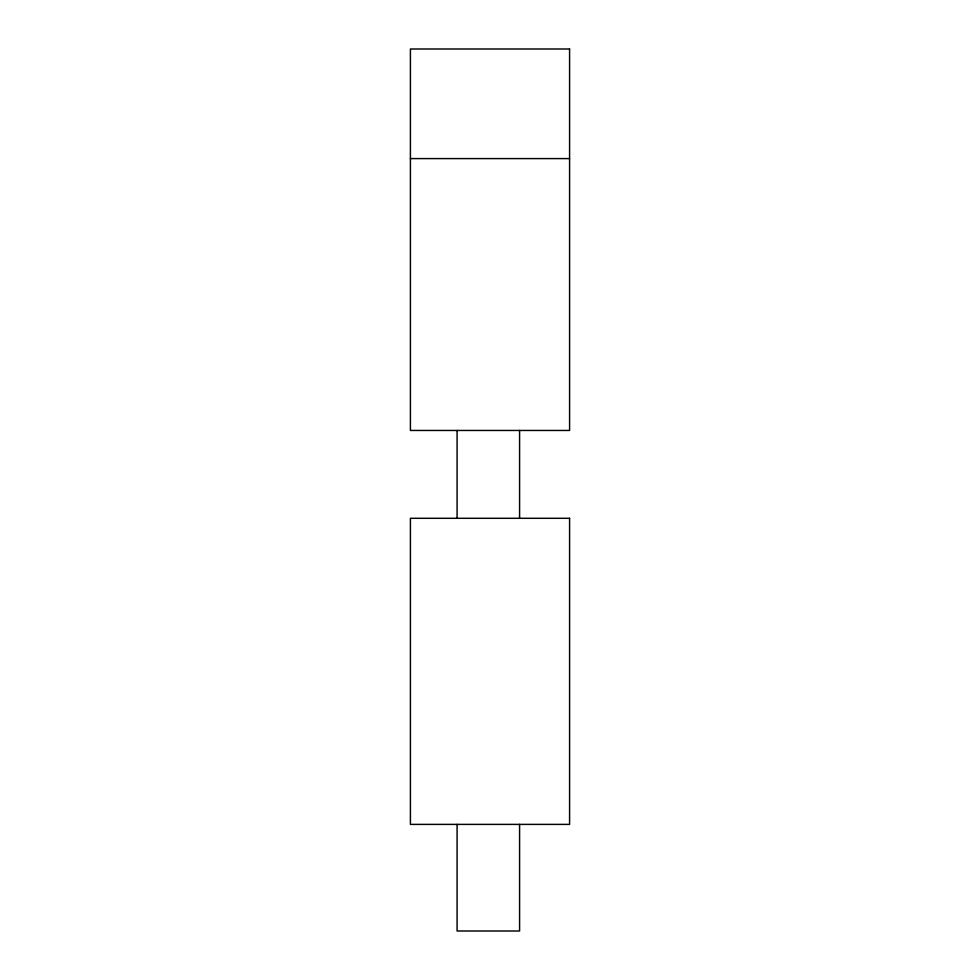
<?xml version="1.0" encoding="UTF-8"?>
<svg xmlns="http://www.w3.org/2000/svg" width="980" height="980" viewBox="0 0 980 980"><rect width="100%" height="100%" fill="white"/><g stroke="black" fill="none" stroke-linecap="round" stroke-linejoin="round"><path stroke-width="1.47" d="M410.412 158.589L569.588 158.589M519.584 430.453L519.584 518.298M519.584 824.388L519.584 931L457.084 931L457.084 824.388M457.084 430.453L457.084 518.298M569.588 49L410.412 49L410.412 430.453L569.588 430.453L569.588 49M569.588 518.298L410.412 518.298L410.412 824.388L569.588 824.388L569.588 518.298"/></g></svg>
